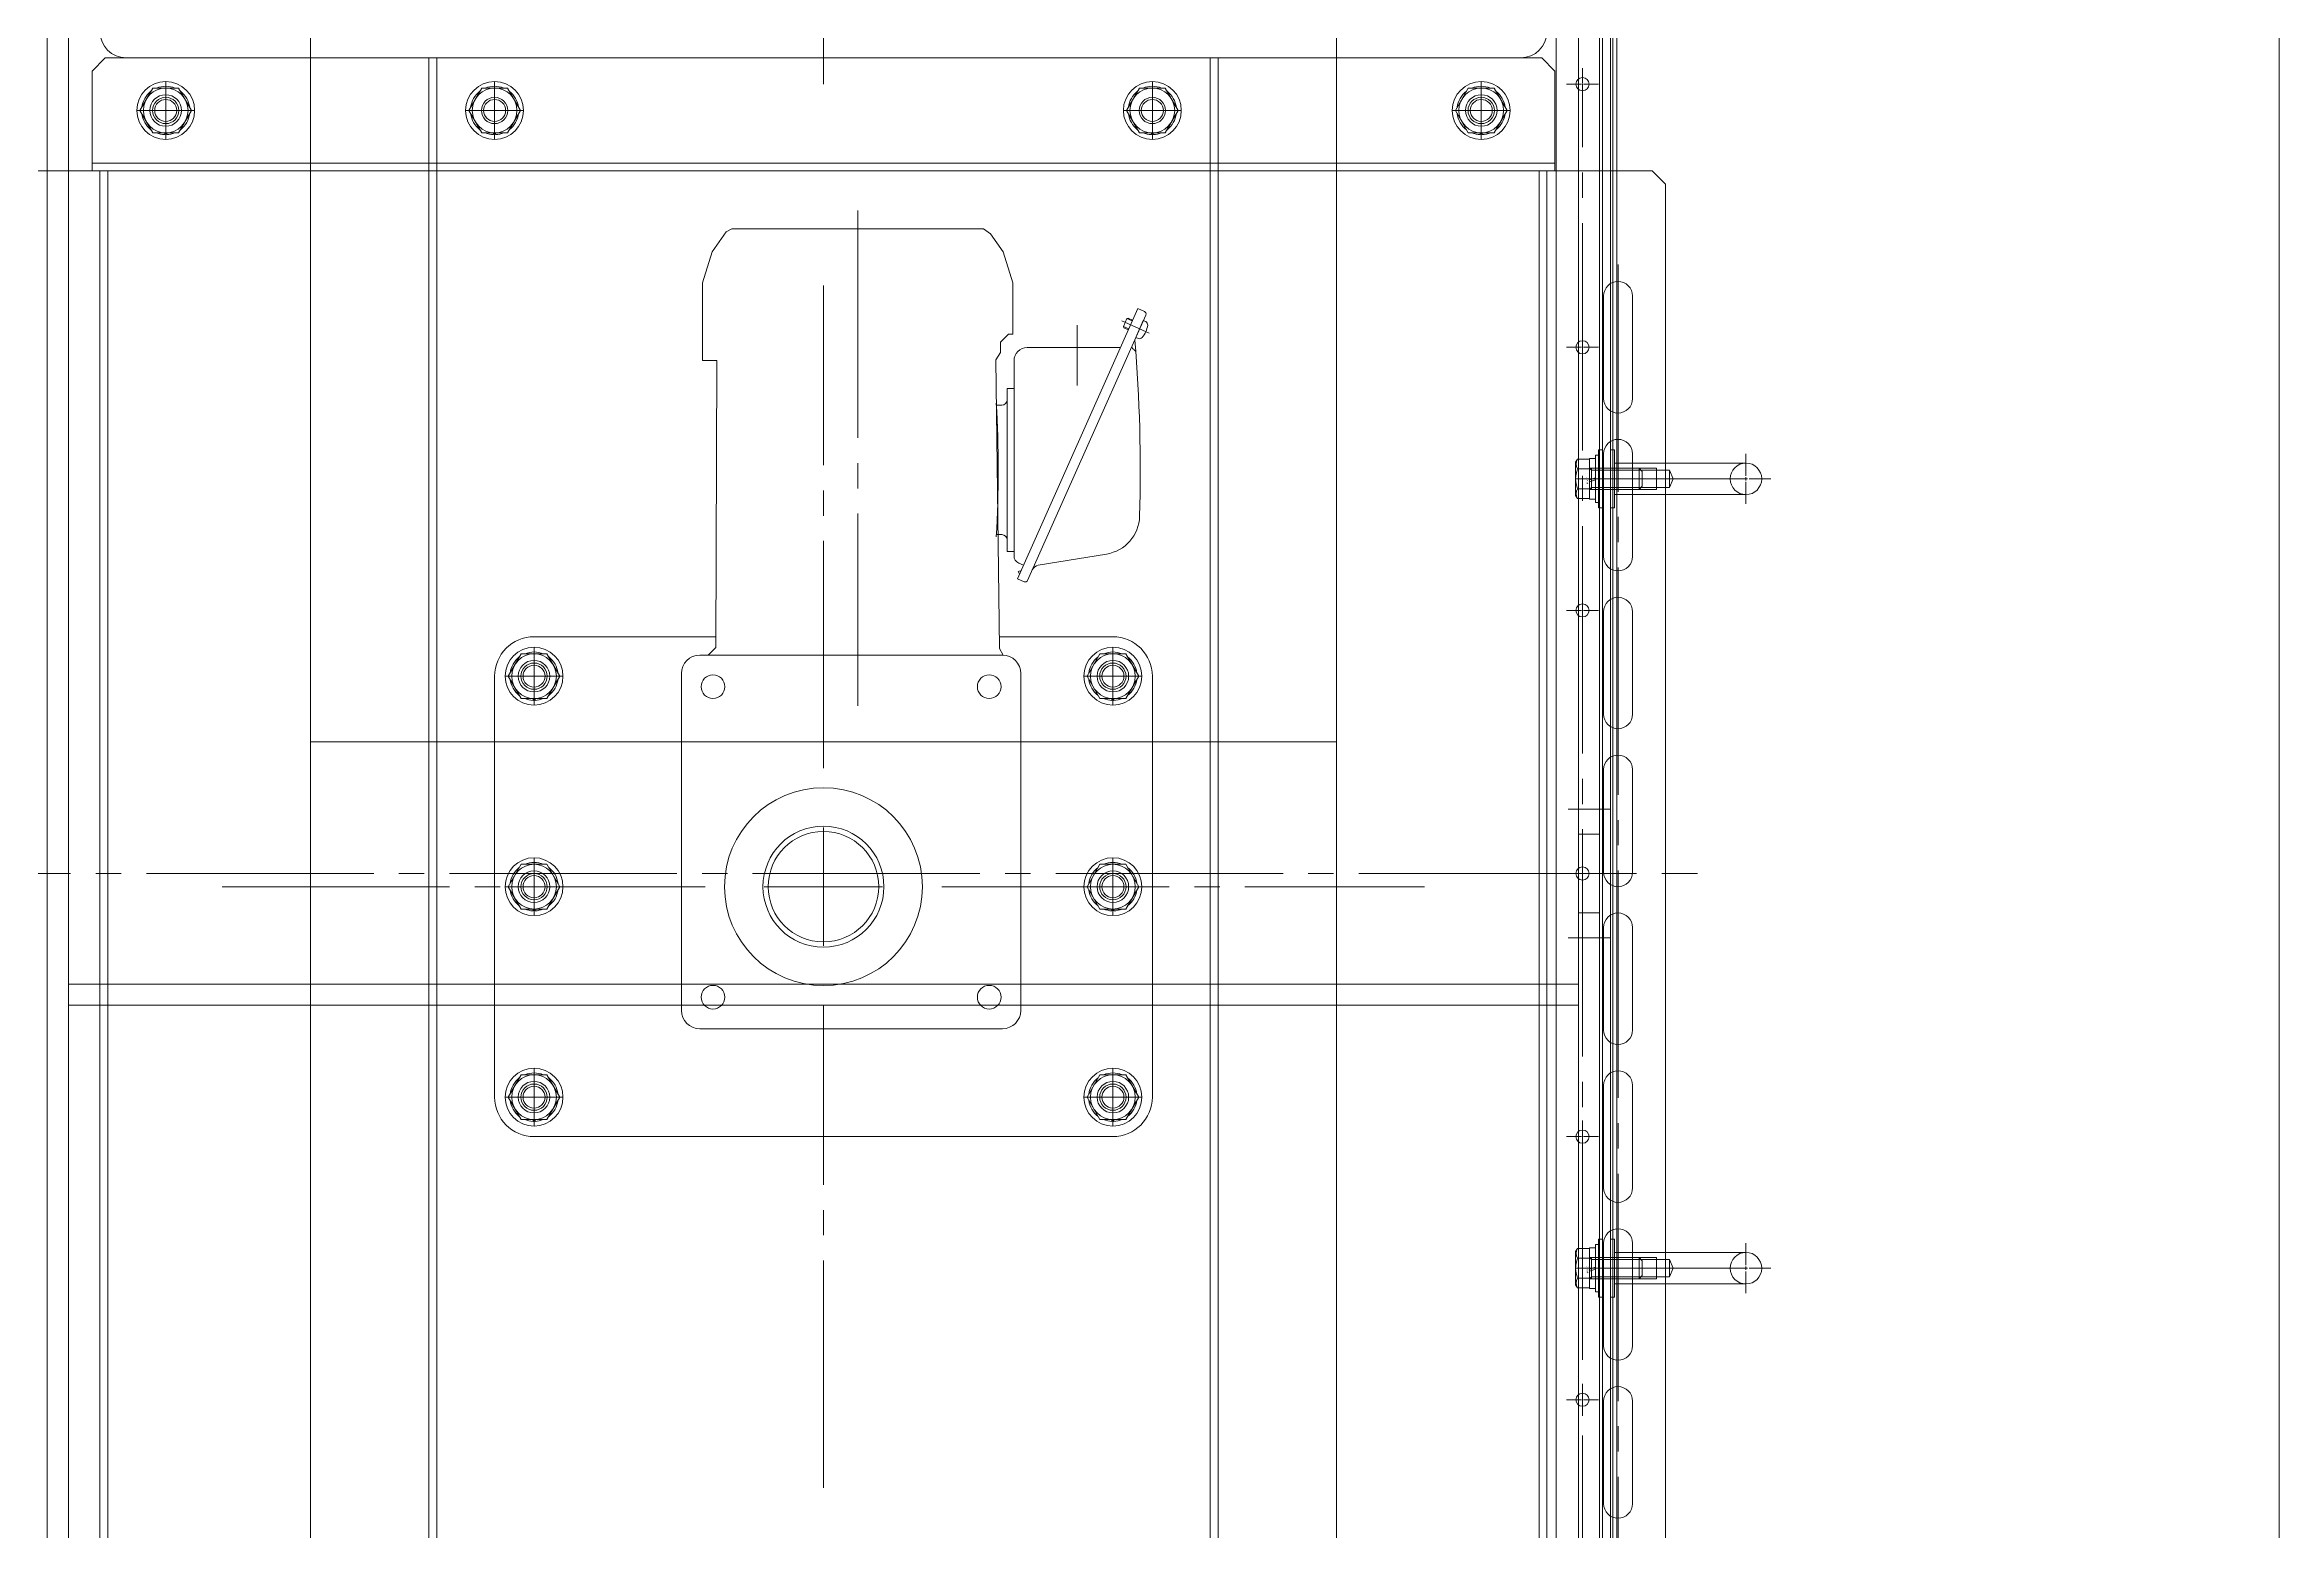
# Model space of a CAD drawing. Units: millimetres at full size. Extents: x -32787 to 32787, y -11878 to 14562.
# Drawn here: x -17359 to -16510, y 9724 to 10289 of the extents above; entities that cross this region are included whole.
import ezdxf
from ezdxf.enums import TextEntityAlignment as Align

# ---------------------------------------------------------------- set-up
doc = ezdxf.new("R2010")
doc.units = ezdxf.units.MM
doc.header["$LTSCALE"] = 9.6
doc.linetypes.add('CHAIN2', pattern=[12, 9, -1, 1, -1])
for name, color, linetype, lineweight in [('0-7_01_外形線', 134, 'Continuous', 9), ('0-8_04_中心線', 4, 'CHAIN2', 9), ('0-9_03_かくれ線', 5, 'Continuous', 9), ('0-F_Defpoints', 134, 'Continuous', 9)]:
    doc.layers.add(name, color=color, linetype=linetype, lineweight=lineweight)
doc.styles.add('ＭＳ ゴシック', font='')
doc.styles.get('ＭＳ ゴシック').set_extended_font_data('MS Gothic')

# ---------------------------------------------------------------- blocks, each defined once
blk = doc.blocks.new('U4750')
at = {"layer": '0-8_04_中心線'}
for p, q in [((0, 45), (0, 228.5)), ((-228.5, 0), (-45, 0)), ((45, 0), (228.5, 0)), ((0, -228.5), (0, -45))]:
    blk.add_line(p, q, dxfattribs=at)
at = {"layer": '0-8_04_中心線', "linetype": 'Continuous'}
for p, q in [((0, -22.5), (0, 22.5)), ((-22.5, 0), (22.5, 0))]:
    blk.add_line(p, q, dxfattribs=at)
blk = doc.blocks.new('U4841')
at = {"layer": '0-8_04_中心線'}
for p, q in [((0, 1.2), (0, 9.5)), ((-9.5, 0), (-1.2, 0)), ((1.2, 0), (9.5, 0)), ((0, -9.5), (0, -1.2))]:
    blk.add_line(p, q, dxfattribs=at)
at = {"layer": '0-8_04_中心線', "linetype": 'Continuous'}
for p, q in [((-0.6, 0), (0.6, 0)), ((0, -0.6), (0, 0.6))]:
    blk.add_line(p, q, dxfattribs=at)
blk = doc.blocks.new('U4844')
at = {"layer": '0-8_04_中心線'}
for p, q in [((0, 1.2), (0, 9.5)), ((-9.5, 0), (-1.2, 0)), ((1.2, 0), (9.5, 0)), ((0, -9.5), (0, -1.2))]:
    blk.add_line(p, q, dxfattribs=at)
at = {"layer": '0-8_04_中心線', "linetype": 'Continuous'}
for p, q in [((-0.6, 0), (0.6, 0)), ((0, -0.6), (0, 0.6))]:
    blk.add_line(p, q, dxfattribs=at)
blk = doc.blocks.new('U5504')
at = {"layer": '0-8_04_中心線'}
for p, q in [((-6.11, 0), (-0.522, 0)), ((0, 0.522), (0, 6.11)), ((0.522, 0), (6.11, 0)), ((0, -6.11), (0, -0.522))]:
    blk.add_line(p, q, dxfattribs=at)
at = {"layer": '0-8_04_中心線', "linetype": 'Continuous'}
for p, q in [((-0.261, 0), (0.261, 0)), ((0, -0.261), (0, 0.261))]:
    blk.add_line(p, q, dxfattribs=at)
blk = doc.blocks.new('U5505')
at = {"layer": '0-8_04_中心線'}
for p, q in [((-6.11, 0), (-0.522, 0)), ((0, 0.522), (0, 6.11)), ((0.522, 0), (6.11, 0)), ((0, -6.11), (0, -0.522))]:
    blk.add_line(p, q, dxfattribs=at)
at = {"layer": '0-8_04_中心線', "linetype": 'Continuous'}
for p, q in [((-0.261, 0), (0.261, 0)), ((0, -0.261), (0, 0.261))]:
    blk.add_line(p, q, dxfattribs=at)
blk = doc.blocks.new('U5506')
at = {"layer": '0-8_04_中心線'}
for p, q in [((-6.11, 0), (-0.522, 0)), ((0, 0.522), (0, 6.11)), ((0.522, 0), (6.11, 0)), ((0, -6.11), (0, -0.522))]:
    blk.add_line(p, q, dxfattribs=at)
at = {"layer": '0-8_04_中心線', "linetype": 'Continuous'}
for p, q in [((-0.261, 0), (0.261, 0)), ((0, -0.261), (0, 0.261))]:
    blk.add_line(p, q, dxfattribs=at)
blk = doc.blocks.new('U5507')
at = {"layer": '0-8_04_中心線'}
for p, q in [((-6.11, 0), (-0.522, 0)), ((0, 0.522), (0, 6.11)), ((0.522, 0), (6.11, 0)), ((0, -6.11), (0, -0.522))]:
    blk.add_line(p, q, dxfattribs=at)
at = {"layer": '0-8_04_中心線', "linetype": 'Continuous'}
for p, q in [((-0.261, 0), (0.261, 0)), ((0, -0.261), (0, 0.261))]:
    blk.add_line(p, q, dxfattribs=at)
blk = doc.blocks.new('U5509')
at = {"layer": '0-8_04_中心線'}
for p, q in [((-6.11, 0), (-0.522, 0)), ((0, 0.522), (0, 6.11)), ((0.522, 0), (6.11, 0)), ((0, -6.11), (0, -0.522))]:
    blk.add_line(p, q, dxfattribs=at)
at = {"layer": '0-8_04_中心線', "linetype": 'Continuous'}
for p, q in [((-0.261, 0), (0.261, 0)), ((0, -0.261), (0, 0.261))]:
    blk.add_line(p, q, dxfattribs=at)
blk = doc.blocks.new('U5508')
at = {"layer": '0-8_04_中心線'}
for p, q in [((-6.11, 0), (-0.522, 0)), ((0, 0.522), (0, 6.11)), ((0.522, 0), (6.11, 0)), ((0, -6.11), (0, -0.522))]:
    blk.add_line(p, q, dxfattribs=at)
at = {"layer": '0-8_04_中心線', "linetype": 'Continuous'}
for p, q in [((-0.261, 0), (0.261, 0)), ((0, -0.261), (0, 0.261))]:
    blk.add_line(p, q, dxfattribs=at)
blk = doc.blocks.new('U5544')
at = {"layer": '0-8_04_中心線'}
for p, q in [((0, 1.2), (0, 9.5)), ((-9.5, 0), (-1.2, 0)), ((1.2, 0), (9.5, 0)), ((0, -9.5), (0, -1.2))]:
    blk.add_line(p, q, dxfattribs=at)
at = {"layer": '0-8_04_中心線', "linetype": 'Continuous'}
for p, q in [((-0.6, 0), (0.6, 0)), ((0, -0.6), (0, 0.6))]:
    blk.add_line(p, q, dxfattribs=at)
blk = doc.blocks.new('U5545')
at = {"layer": '0-8_04_中心線'}
for p, q in [((0, 1.2), (0, 9.5)), ((-9.5, 0), (-1.2, 0)), ((1.2, 0), (9.5, 0)), ((0, -9.5), (0, -1.2))]:
    blk.add_line(p, q, dxfattribs=at)
at = {"layer": '0-8_04_中心線', "linetype": 'Continuous'}
for p, q in [((-0.6, 0), (0.6, 0)), ((0, -0.6), (0, 0.6))]:
    blk.add_line(p, q, dxfattribs=at)

msp = doc.modelspace()

# ---------------------------------------------------------------- linework, layer by layer
at = {"layer": '0-7_01_外形線'}
for p, q in [((-17358.165, 10974.284), (-17358.165, 10241.284)), ((-16784.665, 9644.284), (-16784.665, 10304.284)), ((-16761.665, 9644.284), (-16761.665, 10304.284)), ((-17328.164, 10284.284), (-16798.166, 10284.284)), ((-17213.166, 10284.284), (-17213.166, 9104.284)), ((-17210.166, 10284.284), (-17210.166, 9104.284)), ((-16916.166, 10284.284), (-16916.166, 9104.284)), ((-16913.166, 10284.284), (-16913.166, 9104.284)), ((-17188.166, 10275.284), (-17188.166, 10253.284)), ((-17178.351, 10264.284), (-17183.258, 10272.784)), ((-16938.166, 10275.284), (-16938.166, 10253.284)), ((-16928.351, 10264.284), (-16933.258, 10272.784)), ((-17177.166, 10264.284), (-17199.166, 10264.284)), ((-17197.981, 10264.284), (-17193.073, 10255.784)), ((-17183.258, 10255.784), (-17178.351, 10264.284)), ((-16927.166, 10264.284), (-16949.166, 10264.284)), ((-16947.981, 10264.284), (-16943.073, 10255.784)), ((-16933.258, 10255.784), (-16928.351, 10264.284)), ((-17193.073, 10255.784), (-17183.258, 10255.784)), ((-17188.541, 10255.784), (-17188.541, 10255.091)), ((-17187.791, 10255.784), (-17187.791, 10255.091)), ((-16943.073, 10255.784), (-16933.258, 10255.784)), ((-16938.541, 10255.784), (-16938.541, 10255.091)), ((-16937.791, 10255.784), (-16937.791, 10255.091)), ((-17341.166, 10241.284), (-17213.166, 10241.284)), ((-16913.166, 10241.284), (-16785.166, 10241.284)), ((-16766.666, 10193.784), (-16766.666, 10154.784)), ((-16755.666, 10154.784), (-16755.666, 10193.784)), ((-16989.44, 10086.326), (-16943.723, 10189.009)), ((-16966.87, 10127.677), (-16940.658, 10186.549)), ((-16949.17, 10182.184), (-16947.828, 10185.199)), ((-16945.818, 10184.304), (-16947.828, 10185.199)), ((-16944.441, 10178.053), (-16941.594, 10184.448)), ((-16944.441, 10178.053), (-16941.594, 10184.448)), ((-16941.165, 10187.87), (-16943.723, 10189.009)), ((-16941.594, 10184.448), (-16940.699, 10184.05)), ((-16947.16, 10181.289), (-16949.17, 10182.184)), ((-16948.992, 10181.722), (-16949.17, 10182.184)), ((-16947.302, 10180.969), (-16948.992, 10181.722)), ((-16944.441, 10178.053), (-16943.547, 10177.655)), ((-16990.746, 10094.985), (-16990.746, 10169.177)), ((-16985.746, 10174.177), (-16950.326, 10174.177)), ((-16993.346, 10158.677), (-16993.346, 10127.677)), ((-16991.746, 10158.677), (-16993.346, 10158.677)), ((-16991.746, 10158.677), (-16990.746, 10158.677)), ((-16995.346, 10152.277), (-16997.417, 10152.277)), ((-16766.666, 10133.784), (-16766.666, 10094.784)), ((-16755.666, 10094.784), (-16755.666, 10133.784)), ((-16993.346, 10096.677), (-16993.346, 10127.677)), ((-16985.562, 10085.694), (-16966.87, 10127.677)), ((-16712.569, 10130.284), (-16761.665, 10130.284)), ((-16712.569, 10118.284), (-16761.665, 10118.284)), ((-16995.346, 10103.077), (-16997.417, 10103.077)), ((-16991.746, 10096.677), (-16993.346, 10096.677)), ((-16991.746, 10096.677), (-16990.746, 10096.677)), ((-16987.163, 10091.442), (-16988.966, 10092.245)), ((-16981.525, 10091.437), (-16955.569, 10095.696)), ((-16986.882, 10085.187), (-16989.44, 10086.326)), ((-16989.111, 10089.02), (-16988.375, 10089.333)), ((-16988.686, 10088.02), (-16989.111, 10089.02)), ((-16988.241, 10089.019), (-16988.375, 10089.333)), ((-16766.666, 10073.784), (-16766.666, 10034.784)), ((-16755.666, 10034.784), (-16755.666, 10073.784)), ((-17104.037, 10064.284), (-17173.166, 10064.284)), ((-17163.352, 10049.284), (-17168.259, 10057.784)), ((-17110.166, 10057.284), (-16995.166, 10057.284)), ((-16996.331, 10064.284), (-16953.166, 10064.284)), ((-16943.352, 10049.284), (-16948.259, 10057.784)), ((-17188.166, 10049.284), (-17188.166, 9889.284)), ((-17182.981, 10049.284), (-17178.074, 10040.784)), ((-17168.259, 10040.784), (-17163.352, 10049.284)), ((-17117.166, 9922.284), (-17117.166, 10050.284)), ((-16988.166, 10050.284), (-16988.166, 9922.284)), ((-16962.981, 10049.284), (-16958.074, 10040.784)), ((-16948.259, 10040.784), (-16943.352, 10049.284)), ((-16938.166, 9889.284), (-16938.166, 10049.284)), ((-17178.074, 10040.784), (-17168.259, 10040.784)), ((-17173.541, 10040.784), (-17173.541, 10040.091)), ((-17172.791, 10040.784), (-17172.791, 10040.091)), ((-16958.074, 10040.784), (-16948.259, 10040.784)), ((-16953.541, 10040.784), (-16953.541, 10040.091)), ((-16952.791, 10040.784), (-16952.791, 10040.091)), ((-16766.666, 10013.784), (-16766.666, 9974.784)), ((-16755.666, 9974.784), (-16755.666, 10013.784)), ((-17163.352, 9969.284), (-17168.259, 9977.784)), ((-16943.352, 9969.284), (-16948.259, 9977.784)), ((-17182.981, 9969.284), (-17178.074, 9960.784)), ((-17168.259, 9960.784), (-17163.352, 9969.284)), ((-16962.981, 9969.284), (-16958.074, 9960.784)), ((-16948.259, 9960.784), (-16943.352, 9969.284)), ((-17178.074, 9960.784), (-17168.259, 9960.784)), ((-17173.541, 9960.784), (-17173.541, 9960.091)), ((-17172.791, 9960.784), (-17172.791, 9960.091)), ((-16958.074, 9960.784), (-16948.259, 9960.784)), ((-16953.541, 9960.784), (-16953.541, 9960.091)), ((-16952.791, 9960.784), (-16952.791, 9960.091)), ((-16766.666, 9953.784), (-16766.666, 9914.784)), ((-16755.666, 9914.784), (-16755.666, 9953.784)), ((-16995.166, 9915.284), (-17110.166, 9915.284)), ((-17163.352, 9889.284), (-17168.259, 9897.784)), ((-16943.352, 9889.284), (-16948.259, 9897.784)), ((-17182.981, 9889.284), (-17178.074, 9880.784)), ((-17168.259, 9880.784), (-17163.352, 9889.284)), ((-16962.981, 9889.284), (-16958.074, 9880.784)), ((-16948.259, 9880.784), (-16943.352, 9889.284)), ((-16766.666, 9893.784), (-16766.666, 9854.784)), ((-16755.666, 9854.784), (-16755.666, 9893.784)), ((-17178.074, 9880.784), (-17168.259, 9880.784)), ((-17173.541, 9880.784), (-17173.541, 9880.091)), ((-17172.791, 9880.784), (-17172.791, 9880.091)), ((-16958.074, 9880.784), (-16948.259, 9880.784)), ((-16953.541, 9880.784), (-16953.541, 9880.091)), ((-16952.791, 9880.784), (-16952.791, 9880.091)), ((-17173.166, 9874.284), (-16953.166, 9874.284)), ((-16766.666, 9833.784), (-16766.666, 9794.784)), ((-16712.569, 9830.284), (-16761.665, 9830.284)), ((-16755.666, 9794.784), (-16755.666, 9833.784)), ((-16712.569, 9818.284), (-16761.665, 9818.284)), ((-16766.666, 9773.784), (-16766.666, 9734.784)), ((-16755.666, 9734.784), (-16755.666, 9773.784))]:
    msp.add_line(p, q, dxfattribs=at)
for points in [[(-17341.166, 10241.284), (-17341.166, 10279.284), (-17336.166, 10284.284), (-16790.166, 10284.284), (-16785.166, 10279.284), (-16785.166, 10241.284)], [(-17183.258, 10272.784), (-17193.073, 10272.784), (-17197.981, 10264.284)], [(-16933.258, 10272.784), (-16943.073, 10272.784), (-16947.981, 10264.284)], [(-17103.666, 10169.284), (-17109.166, 10169.284), (-17109.166, 10198.789), (-17105.441, 10210.604), (-17100.14, 10218.175), (-17098.01, 10219.284), (-17002.323, 10219.284), (-16999.666, 10217.422), (-16994.892, 10210.604), (-16991.166, 10198.789), (-16991.166, 10179.284), (-16992.827, 10179.284), (-16995.827, 10176.284), (-16995.827, 10172.284), (-16997.666, 10169.517), (-16996.274, 10059.804), (-16994.802, 10057.274)], [(-16945.675, 10184.624), (-16947.365, 10185.376), (-16947.828, 10185.199)], [(-17103.666, 10169.284), (-17104.051, 10060.231), (-17107.051, 10057.284)], [(-17168.259, 10057.784), (-17178.074, 10057.784), (-17182.981, 10049.284)], [(-16948.259, 10057.784), (-16958.074, 10057.784), (-16962.981, 10049.284)], [(-17168.259, 9977.784), (-17178.074, 9977.784), (-17182.981, 9969.284)], [(-16948.259, 9977.784), (-16958.074, 9977.784), (-16962.981, 9969.284)], [(-17168.259, 9897.784), (-17178.074, 9897.784), (-17182.981, 9889.284)], [(-16948.259, 9897.784), (-16958.074, 9897.784), (-16962.981, 9889.284)]]:
    msp.add_lwpolyline(points, dxfattribs=at)
for points in [[(-17335.166, 10241.284), (-17373.166, 10241.284), (-17378.166, 10236.284), (-17378.166, 9152.284), (-17373.166, 9147.284), (-17335.166, 9147.284)], [(-16791.166, 10241.284), (-16748.166, 10241.284), (-16743.166, 10236.284), (-16743.166, 9152.284), (-16748.166, 9147.284), (-16791.166, 9147.284)]]:
    msp.add_lwpolyline(points, close=True, dxfattribs=at)
for centre, radius in [((-17188.166, 10264.284), 11), ((-17188.166, 10264.284), 8.5), ((-17188.166, 10264.284), 5), ((-16938.166, 10264.284), 11), ((-16938.166, 10264.284), 8.5), ((-16938.166, 10264.284), 5), ((-16774.665, 10274.284), 2.5), ((-17188.166, 10264.284), 4.188), ((-16938.166, 10264.284), 4.188), ((-16774.665, 10174.284), 2.5), ((-16774.665, 10074.284), 2.5), ((-17173.166, 10049.284), 11), ((-17173.166, 10049.284), 8.5), ((-16953.166, 10049.284), 11), ((-16953.166, 10049.284), 8.5), ((-17173.166, 10049.284), 5), ((-17173.166, 10049.284), 4.188), ((-16953.166, 10049.284), 5), ((-16953.166, 10049.284), 4.188), ((-17173.166, 9969.284), 11), ((-16953.166, 9969.284), 11), ((-17173.166, 9969.284), 8.5), ((-17173.166, 9969.284), 5), ((-17173.166, 9969.284), 4.188), ((-16953.166, 9969.284), 8.5), ((-16953.166, 9969.284), 5), ((-16953.166, 9969.284), 4.188), ((-16774.665, 9974.284), 2.5), ((-17173.166, 9889.284), 11), ((-17173.166, 9889.284), 8.5), ((-16953.166, 9889.284), 11), ((-16953.166, 9889.284), 8.5), ((-17173.166, 9889.284), 5), ((-17173.166, 9889.284), 4.188), ((-16953.166, 9889.284), 5), ((-16953.166, 9889.284), 4.188), ((-16774.665, 9874.284), 2.5), ((-16774.665, 9774.284), 2.5)]:
    msp.add_circle(centre, radius, dxfattribs=at)
for centre, radius, start, end in [((-17328.164, 10294.284), 10, 180, 270), ((-16798.166, 10294.284), 10, 270, 0), ((-17188.166, 10264.284), 9.2, 127.50502, 172.49498), ((-17188.166, 10264.284), 9.2, 67.50502, 112.49498), ((-17188.166, 10264.284), 9.2, 7.50502, 52.49498), ((-16938.166, 10264.284), 9.2, 127.50502, 172.49498), ((-16938.166, 10264.284), 9.2, 67.50502, 112.49498), ((-16938.166, 10264.284), 9.2, 7.50502, 52.49498), ((-17188.166, 10264.284), 9.2, 187.50502, 232.49498), ((-17188.166, 10264.284), 9.2, 307.50502, 352.49498), ((-16938.166, 10264.284), 9.2, 187.50502, 232.49498), ((-16938.166, 10264.284), 9.2, 307.50502, 352.49498), ((-17188.166, 10264.284), 9.2, 247.50502, 267.66393), ((-17188.166, 10264.284), 9.2, 272.33607, 292.49498), ((-16938.166, 10264.284), 9.2, 247.50502, 267.66393), ((-16938.166, 10264.284), 9.2, 272.33607, 292.49498), ((-16761.166, 10193.784), 5.5, 0, 180), ((-16941.572, 10186.956), 1, 336, 66), ((-16941.228, 10182.862), 1.3, 352.60155, 66.00002), ((-16943.78, 10177.08), 1, 156, 184.71513), ((-17542.746, 10127.677), 600, 358.31723, 4.71513), ((-16943.018, 10178.843), 1.3, 246, 319.39847), ((-16948.864, 10183.854), 9, 319.39847, 352.60155), ((-16985.746, 10169.177), 5, 90, 180), ((-16944.951, 10174.449), 1, 156, 246), ((-16946.376, 10171.8), 2, 4.23134, 66), ((-17447.746, 10127.677), 451, 356.77059, 3.22941), ((-16995.346, 10154.277), 2, 270, 0), ((-16761.166, 10154.784), 5.5, 180, 0), ((-16761.166, 10133.784), 5.5, 0, 180), ((-16712.569, 10124.284), 6, 270, 90), ((-16957.998, 10110.498), 15, 279.31812, 358.31723), ((-16995.346, 10101.077), 2, 0, 90), ((-16987.746, 10094.985), 3, 180, 246), ((-16981.039, 10088.477), 3, 99.31812, 156), ((-16761.166, 10094.784), 5.5, 180, 0), ((-16986.476, 10086.101), 1, 246, 336), ((-16761.166, 10073.784), 5.5, 0, 180), ((-17173.166, 10049.284), 15, 90, 180), ((-17173.166, 10049.284), 9.2, 127.50502, 172.49498), ((-17173.166, 10049.284), 9.2, 67.50502, 112.49498), ((-17173.166, 10049.284), 9.2, 7.50502, 52.49498), ((-17110.166, 10050.284), 7, 90, 180), ((-16995.166, 10050.284), 7, 0, 90), ((-16953.166, 10049.284), 9.2, 127.50502, 172.49498), ((-16953.166, 10049.284), 9.2, 67.50502, 112.49498), ((-16953.166, 10049.284), 15, 0, 90), ((-16953.166, 10049.284), 9.2, 7.50502, 52.49498), ((-17173.166, 10049.284), 9.2, 187.50502, 232.49498), ((-17173.166, 10049.284), 9.2, 307.50502, 352.49498), ((-16953.166, 10049.284), 9.2, 187.50502, 232.49498), ((-16953.166, 10049.284), 9.2, 307.50502, 352.49498), ((-17173.166, 10049.284), 9.2, 247.50502, 267.66393), ((-17173.166, 10049.284), 9.2, 272.33607, 292.49498), ((-16953.166, 10049.284), 9.2, 247.50502, 267.66393), ((-16953.166, 10049.284), 9.2, 272.33607, 292.49498), ((-16761.166, 10034.784), 5.5, 180, 0), ((-16761.166, 10013.784), 5.5, 0, 180), ((-17173.166, 9969.284), 9.2, 127.50502, 172.49498), ((-17173.166, 9969.284), 9.2, 67.50502, 112.49498), ((-17173.166, 9969.284), 9.2, 7.50502, 52.49498), ((-16953.166, 9969.284), 9.2, 127.50502, 172.49498), ((-16953.166, 9969.284), 9.2, 67.50502, 112.49498), ((-16953.166, 9969.284), 9.2, 7.50502, 52.49498), ((-16761.166, 9974.784), 5.5, 180, 0), ((-17173.166, 9969.284), 9.2, 187.50502, 232.49498), ((-17173.166, 9969.284), 9.2, 307.50502, 352.49498), ((-16953.166, 9969.284), 9.2, 187.50502, 232.49498), ((-16953.166, 9969.284), 9.2, 307.50502, 352.49498), ((-17173.166, 9969.284), 9.2, 247.50502, 267.66393), ((-17173.166, 9969.284), 9.2, 272.33607, 292.49498), ((-16953.166, 9969.284), 9.2, 247.50502, 267.66393), ((-16953.166, 9969.284), 9.2, 272.33607, 292.49498), ((-16761.166, 9953.784), 5.5, 0, 180), ((-17110.166, 9922.284), 7, 180, 270), ((-16995.166, 9922.284), 7, 270, 0), ((-16761.166, 9914.784), 5.5, 180, 0), ((-17173.166, 9889.284), 9.2, 127.50502, 172.49498), ((-17173.166, 9889.284), 9.2, 67.50502, 112.49498), ((-17173.166, 9889.284), 9.2, 7.50502, 52.49498), ((-16953.166, 9889.284), 9.2, 127.50502, 172.49498), ((-16953.166, 9889.284), 9.2, 67.50502, 112.49498), ((-16953.166, 9889.284), 9.2, 7.50502, 52.49498), ((-16761.166, 9893.784), 5.5, 0, 180), ((-17173.166, 9889.284), 15, 180, 270), ((-17173.166, 9889.284), 9.2, 187.50502, 232.49498), ((-17173.166, 9889.284), 9.2, 307.50502, 352.49498), ((-16953.166, 9889.284), 9.2, 187.50502, 232.49498), ((-16953.166, 9889.284), 15, 270, 0), ((-16953.166, 9889.284), 9.2, 307.50502, 352.49498), ((-17173.166, 9889.284), 9.2, 247.50502, 267.66393), ((-17173.166, 9889.284), 9.2, 272.33607, 292.49498), ((-16953.166, 9889.284), 9.2, 247.50502, 267.66393), ((-16953.166, 9889.284), 9.2, 272.33607, 292.49498), ((-16761.166, 9854.784), 5.5, 180, 0), ((-16761.166, 9833.784), 5.5, 0, 180), ((-16712.569, 9824.284), 6, 270, 90), ((-16761.166, 9794.784), 5.5, 180, 0), ((-16761.166, 9773.784), 5.5, 0, 180), ((-16761.166, 9734.784), 5.5, 180, 0)]:
    msp.add_arc(centre, radius, start, end, dxfattribs=at)
at = {"layer": '0-8_04_中心線'}
for p, q in [((-17063.165, 11002.284), (-17063.165, 10274.284)), ((-17313.165, 10275.284), (-17313.165, 10253.284)), ((-16813.166, 10275.284), (-16813.166, 10253.284)), ((-16774.665, 9674.284), (-16774.665, 10274.284)), ((-17302.165, 10264.284), (-17324.165, 10264.284)), ((-16802.166, 10264.284), (-16824.166, 10264.284)), ((-17050.166, 10226.257), (-17050.166, 10038.075)), ((-16761.166, 10205.799), (-16761.166, 9182.769)), ((-16939.418, 10179.648), (-16949.802, 10184.272)), ((-16966.746, 10159.795), (-16966.746, 10182.663)), ((-16777.269, 10124.284), (-16751.969, 10124.284)), ((-16765.569, 10124.284), (-16712.569, 10124.284)), ((-17173.166, 10060.284), (-17173.166, 10038.284)), ((-16953.166, 10060.284), (-16953.166, 10038.284)), ((-17162.166, 10049.284), (-17184.166, 10049.284)), ((-16942.166, 10049.284), (-16964.166, 10049.284)), ((-16780.132, 9998.784), (-16764.09, 9998.784)), ((-17173.166, 9980.284), (-17173.166, 9958.284)), ((-16953.166, 9980.284), (-16953.166, 9958.284)), ((-19509.299, 9974.284), (-16731.007, 9974.284)), ((-16789.665, 9974.284), (-16756.665, 9974.284)), ((-17162.166, 9969.284), (-17184.166, 9969.284)), ((-16942.166, 9969.284), (-16964.166, 9969.284)), ((-16780.132, 9949.784), (-16764.09, 9949.784)), ((-17173.166, 9900.284), (-17173.166, 9878.284)), ((-16953.166, 9900.284), (-16953.166, 9878.284)), ((-17162.166, 9889.284), (-17184.166, 9889.284)), ((-16942.166, 9889.284), (-16964.166, 9889.284)), ((-16777.269, 9824.284), (-16751.969, 9824.284)), ((-16765.569, 9824.284), (-16712.569, 9824.284))]:
    msp.add_line(p, q, dxfattribs=at)
at = {"layer": '0-9_03_かくれ線'}
for p, q in [((-17350.165, 10974.284), (-17350.165, 8974.284)), ((-17258.165, 10974.284), (-17258.165, 8974.284)), ((-16868.165, 8974.284), (-16868.165, 10974.284)), ((-16776.165, 10974.284), (-16776.165, 8974.284)), ((-16768.165, 10964.284), (-16768.165, 8984.284)), ((-16767.069, 8984.284), (-16767.069, 10964.284)), ((-16764.069, 8984.284), (-16764.069, 10964.284)), ((-16763.165, 9644.284), (-16763.165, 10304.284)), ((-17303.35, 10264.284), (-17308.257, 10272.784)), ((-16803.352, 10264.284), (-16808.259, 10272.784)), ((-17322.98, 10264.284), (-17318.072, 10255.784)), ((-17308.257, 10255.784), (-17303.35, 10264.284)), ((-16822.981, 10264.284), (-16818.074, 10255.784)), ((-16808.259, 10255.784), (-16803.352, 10264.284)), ((-17318.072, 10255.784), (-17308.257, 10255.784)), ((-17313.54, 10255.784), (-17313.54, 10255.091)), ((-17312.79, 10255.784), (-17312.79, 10255.091)), ((-16818.074, 10255.784), (-16808.259, 10255.784)), ((-16813.541, 10255.784), (-16813.541, 10255.091)), ((-16812.791, 10255.784), (-16812.791, 10255.091)), ((-17341.166, 10244.284), (-16785.166, 10244.284)), ((-17358.165, 9147.284), (-17358.165, 10241.284)), ((-17338.166, 9147.284), (-17338.166, 10241.284)), ((-17213.166, 10241.284), (-16913.166, 10241.284)), ((-16788.166, 9147.284), (-16788.166, 10241.284)), ((-16776.573, 10131.789), (-16777.269, 10130.584)), ((-16777.269, 10130.584), (-16777.269, 10117.984)), ((-16771.969, 10131.789), (-16776.573, 10131.789)), ((-16771.969, 10128.036), (-16776.573, 10128.036)), ((-16771.969, 10131.984), (-16771.969, 10123.956)), ((-16769.769, 10131.984), (-16771.969, 10131.984)), ((-16771.969, 10116.778), (-16771.969, 10131.789)), ((-16771.969, 10131.789), (-16771.969, 10116.778)), ((-16771.969, 10128.284), (-16753.169, 10128.284)), ((-16771.219, 10127.534), (-16771.969, 10128.284)), ((-16769.769, 10124.684), (-16771.969, 10123.956)), ((-16771.219, 10120.284), (-16771.219, 10128.284)), ((-16771.219, 10127.534), (-16752.419, 10127.534)), ((-16769.769, 10131.984), (-16769.769, 10124.684)), ((-16762.569, 10130.284), (-16761.665, 10130.284)), ((-16762.569, 10118.284), (-16762.569, 10130.284)), ((-16753.169, 10128.284), (-16753.169, 10120.284)), ((-16753.169, 10128.284), (-16751.969, 10127.084)), ((-16751.969, 10127.084), (-16751.969, 10121.484)), ((-16776.573, 10116.778), (-16777.269, 10117.984)), ((-16771.969, 10120.531), (-16776.573, 10120.531)), ((-16771.969, 10116.778), (-16776.573, 10116.778)), ((-16769.769, 10123.884), (-16771.969, 10123.156)), ((-16771.969, 10123.156), (-16771.969, 10116.584)), ((-16771.219, 10121.034), (-16771.969, 10120.284)), ((-16771.969, 10120.284), (-16753.169, 10120.284)), ((-16771.969, 10116.584), (-16769.769, 10116.584)), ((-16771.219, 10121.034), (-16752.419, 10121.034)), ((-16769.769, 10123.884), (-16769.769, 10116.584)), ((-16762.569, 10118.284), (-16761.665, 10118.284)), ((-16753.169, 10120.284), (-16751.969, 10121.484)), ((-17258.165, 9932.284), (-17258.165, 10024.284)), ((-16776.165, 9989.284), (-16768.165, 9989.284)), ((-16776.165, 9959.284), (-16768.165, 9959.284)), ((-16776.573, 9831.789), (-16777.269, 9830.584)), ((-16777.269, 9830.584), (-16777.269, 9817.984)), ((-16771.969, 9831.789), (-16776.573, 9831.789)), ((-16771.969, 9828.036), (-16776.573, 9828.036)), ((-16771.969, 9831.984), (-16771.969, 9823.956)), ((-16769.769, 9831.984), (-16771.969, 9831.984)), ((-16771.969, 9816.778), (-16771.969, 9831.789)), ((-16771.969, 9831.789), (-16771.969, 9816.778)), ((-16771.969, 9828.284), (-16753.169, 9828.284)), ((-16771.219, 9827.534), (-16771.969, 9828.284)), ((-16771.219, 9820.284), (-16771.219, 9828.284)), ((-16771.219, 9827.534), (-16752.419, 9827.534)), ((-16769.769, 9831.984), (-16769.769, 9824.684)), ((-16762.569, 9830.284), (-16761.665, 9830.284)), ((-16762.569, 9818.284), (-16762.569, 9830.284)), ((-16753.169, 9828.284), (-16753.169, 9820.284)), ((-16753.169, 9828.284), (-16751.969, 9827.084)), ((-16751.969, 9827.084), (-16751.969, 9821.484)), ((-16771.969, 9820.531), (-16776.573, 9820.531)), ((-16769.769, 9824.684), (-16771.969, 9823.956)), ((-16769.769, 9823.884), (-16771.969, 9823.156)), ((-16771.969, 9823.156), (-16771.969, 9816.584)), ((-16771.219, 9821.034), (-16771.969, 9820.284)), ((-16771.969, 9820.284), (-16753.169, 9820.284)), ((-16771.219, 9821.034), (-16752.419, 9821.034)), ((-16769.769, 9823.884), (-16769.769, 9816.584)), ((-16753.169, 9820.284), (-16751.969, 9821.484)), ((-16776.573, 9816.778), (-16777.269, 9817.984)), ((-16771.969, 9816.778), (-16776.573, 9816.778)), ((-16771.969, 9816.584), (-16769.769, 9816.584)), ((-16762.569, 9818.284), (-16761.665, 9818.284))]:
    msp.add_line(p, q, dxfattribs=at)
for points in [[(-17308.257, 10272.784), (-17318.072, 10272.784), (-17322.98, 10264.284)], [(-16808.259, 10272.784), (-16818.074, 10272.784), (-16822.981, 10264.284)], [(-16762.569, 10128.284), (-16746.569, 10128.284), (-16746.569, 10120.284), (-16762.569, 10120.284)], [(-16762.569, 10127.534), (-16741.569, 10127.534), (-16741.569, 10121.034), (-16762.569, 10121.034)], [(-16741.569, 10127.534), (-16740.223, 10124.284), (-16741.569, 10121.034)], [(-17258.165, 10024.284), (-16868.165, 10024.284), (-16868.165, 9932.284)], [(-16762.569, 9828.284), (-16746.569, 9828.284), (-16746.569, 9820.284), (-16762.569, 9820.284)], [(-16762.569, 9827.534), (-16741.569, 9827.534), (-16741.569, 9821.034), (-16762.569, 9821.034)], [(-16741.569, 9827.534), (-16740.223, 9824.284), (-16741.569, 9821.034)]]:
    msp.add_lwpolyline(points, dxfattribs=at)
for points in [[(-16768.569, 10115.284), (-16768.569, 10133.284), (-16769.769, 10133.284), (-16769.769, 10115.284)], [(-16768.569, 10135.284), (-16768.569, 10113.284), (-16767.069, 10113.284), (-16767.069, 10135.284)], [(-16764.069, 10135.284), (-16764.069, 10113.284), (-16762.569, 10113.284), (-16762.569, 10135.284)], [(-17350.165, 9932.284), (-16776.165, 9932.284), (-16776.165, 9924.284), (-17350.165, 9924.284)], [(-16768.569, 9815.284), (-16768.569, 9833.284), (-16769.769, 9833.284), (-16769.769, 9815.284)], [(-16768.569, 9835.284), (-16768.569, 9813.284), (-16767.069, 9813.284), (-16767.069, 9835.284)], [(-16764.069, 9835.284), (-16764.069, 9813.284), (-16762.569, 9813.284), (-16762.569, 9835.284)]]:
    msp.add_lwpolyline(points, close=True, dxfattribs=at)
for centre, radius in [((-17313.165, 10264.284), 11), ((-17313.165, 10264.284), 8.5), ((-17313.165, 10264.284), 6), ((-17313.165, 10264.284), 5), ((-16813.166, 10264.284), 11), ((-16813.166, 10264.284), 8.5), ((-16813.165, 10264.284), 6), ((-16813.166, 10264.284), 5), ((-17313.165, 10264.284), 4.188), ((-16813.166, 10264.284), 4.188), ((-17173.166, 10049.284), 6), ((-17105.166, 10045.284), 4.5), ((-17000.166, 10045.284), 4.5), ((-16953.166, 10049.284), 6), ((-17063.166, 9969.284), 37.6), ((-17063.166, 9969.284), 23), ((-17063.166, 9969.284), 21), ((-17173.166, 9969.284), 6), ((-16953.166, 9969.284), 6), ((-17105.166, 9927.284), 4.5), ((-17000.166, 9927.284), 4.5), ((-17173.166, 9889.284), 6), ((-16953.166, 9889.284), 6)]:
    msp.add_circle(centre, radius, dxfattribs=at)
for centre, radius, start, end in [((-17313.165, 10264.284), 9.2, 127.50502, 172.49498), ((-17313.165, 10264.284), 9.2, 67.50502, 112.49498), ((-17313.165, 10264.284), 9.2, 7.50502, 52.49498), ((-16813.166, 10264.284), 9.2, 127.50502, 172.49498), ((-16813.166, 10264.284), 9.2, 67.50502, 112.49498), ((-16813.166, 10264.284), 9.2, 7.50502, 52.49498), ((-17313.165, 10264.284), 9.2, 187.50502, 232.49498), ((-17313.165, 10264.284), 9.2, 307.50502, 352.49498), ((-16813.166, 10264.284), 9.2, 187.50502, 232.49498), ((-16813.166, 10264.284), 9.2, 307.50502, 352.49498), ((-17313.165, 10264.284), 9.2, 247.50502, 267.66393), ((-17313.165, 10264.284), 9.2, 272.33607, 292.49498), ((-16813.166, 10264.284), 9.2, 247.50502, 267.66393), ((-16813.166, 10264.284), 9.2, 272.33607, 292.49498), ((-16766.804, 10124.284), 10.465, 158.98558, 201.01442), ((-16773.323, 10129.913), 3.753, 150.00001, 209.99999), ((-16712.569, 10124.284), 6, 90, 270), ((-16773.323, 10118.655), 3.753, 150.00001, 209.99999), ((-16766.804, 9824.284), 10.465, 158.98558, 201.01442), ((-16773.323, 9829.913), 3.753, 150.00001, 209.99999), ((-16712.569, 9824.284), 6, 90, 270), ((-16773.323, 9818.655), 3.753, 150.00001, 209.99999)]:
    msp.add_arc(centre, radius, start, end, dxfattribs=at)
at = {"layer": '0-F_Defpoints'}
msp.add_lwpolyline([(-19689.28, 11342.535), (-16509.823, 11342.535), (-16509.823, 8688.004), (-19689.28, 8688.004)], close=True, dxfattribs=at)

# ---------------------------------------------------------------- block references
at = {"layer": '0-8_04_中心線', "rotation": 90}
for name, p in [('U5508', (-16774.665, 10274.284)), ('U5509', (-16774.665, 10174.284)), ('U5507', (-16774.665, 10074.284)), ('U5506', (-16774.665, 9974.284)), ('U5505', (-16774.665, 9874.284)), ('U5504', (-16774.665, 9774.284))]:
    msp.add_blockref(name, p, dxfattribs=at)
at = {"layer": '0-8_04_中心線'}
for name, p in [('U4841', (-17313.165, 10264.284)), ('U4844', (-16813.165, 10264.284)), ('U4750', (-17063.166, 9969.284)), ('U5544', (-16712.569, 10124.284)), ('U5545', (-16712.569, 9824.284))]:
    msp.add_blockref(name, p, dxfattribs=at)

# ---------------------------------------------------------------- texts
at = {"layer": '0-9_03_かくれ線', "style": 'ＭＳ ゴシック', "width": 0.8}
for p in [(-16772.169, 10122.221), (-16772.169, 9822.221)]:
    msp.add_text('M8×20', height=0.7331, rotation=90, dxfattribs=at).set_placement(p, align=Align.BOTTOM_LEFT)

doc.saveas('drawing.dxf')
